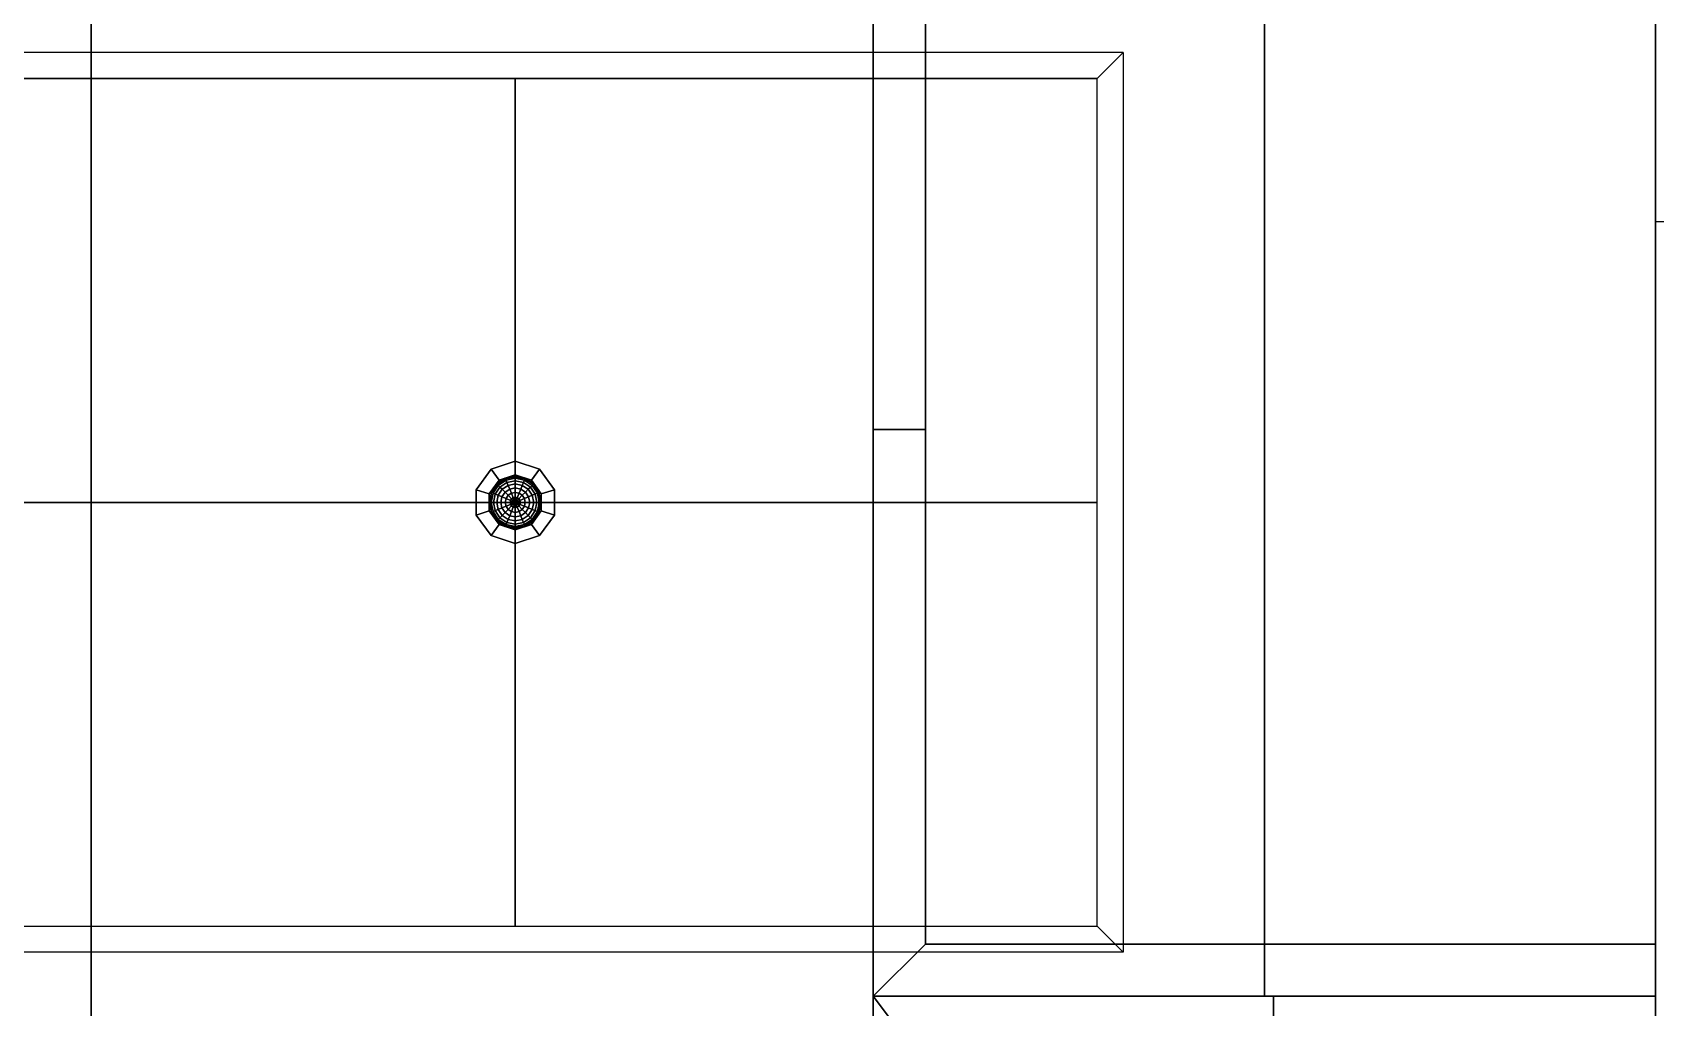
# Model space of a CAD drawing. Header units: millimetres. Extents: x -11 to 11, y -5.8 to 5.8.
# Drawn here: x -0.112 to 3, y 0.016 to 1.886 of the extents above; entities that cross this region are included whole.
import ezdxf

# ---------------------------------------------------------------- set-up
doc = ezdxf.new("R2010")
doc.units = ezdxf.units.MM
for name, color, linetype in [('controsoffitto', 254, 'Continuous'), ('copertura', 8, 'Continuous'), ('cromato', 251, 'Continuous'), ('lampada', 7, 'Continuous'), ('parete_bianca', 7, 'Continuous'), ('pavimento_salone', 7, 'Continuous'), ('rolf', 254, 'Continuous'), ('solaio', 7, 'Continuous'), ('tramezzo', 7, 'Continuous')]:
    doc.layers.add(name, color=color, linetype=linetype)

msp = doc.modelspace()

# ---------------------------------------------------------------- linework, layer by layer
at = {"layer": 'controsoffitto'}
for points in [[(-2.584, 1.8473, 5.725), (-2.534, 1.7973, 5.625), (1.9291, 1.7973, 5.625), (1.9791, 1.8473, 5.725)], [(1.9791, 0.1219, 5.725), (1.9291, 0.1719, 5.625), (1.9291, 1.7973, 5.625), (1.9791, 1.8473, 5.725)], [(0.8133, 1.7973, 5.625), (-0.3025, 1.7973, 5.625), (-0.3025, 0.9846, 5.625), (0.8133, 0.9846, 5.625)], [(1.9291, 1.7973, 5.625), (0.8133, 1.7973, 5.625), (0.8133, 0.9846, 5.625), (1.9291, 0.9846, 5.625)], [(0.8133, 0.9846, 5.625), (-0.3025, 0.9846, 5.625), (-0.3025, 0.1719, 5.625), (0.8133, 0.1719, 5.625)], [(1.9291, 0.9846, 5.625), (0.8133, 0.9846, 5.625), (0.8133, 0.1719, 5.625), (1.9291, 0.1719, 5.625)], [(-2.584, 0.1219, 5.725), (-2.534, 0.1719, 5.625), (1.9291, 0.1719, 5.625), (1.9791, 0.1219, 5.725)]]:
    msp.add_3dface(points, dxfattribs=at)
at = {"layer": 'copertura'}
for points in [[(-11, 4.2375, 6.3), (-11, -0.0125, 6.3), (0, -0.0125, 6.3), (0, 4.2375, 6.3)], [(0, 4.2375, 6.3), (0, -0.0125, 6.3), (11, -0.0125, 6.3), (11, 4.2375, 6.3)]]:
    msp.add_3dface(points, dxfattribs=at)
at = {"layer": 'cromato'}
for points in [[(0.8133, 1.0371, 5.625), (0.8133, 1.0634, 5.625), (0.767, 1.0484, 5.625), (0.7824, 1.0271, 5.625)], [(0.7824, 1.0271, 5.6), (0.767, 1.0484, 5.6), (0.8133, 1.0634, 5.6), (0.8133, 1.0371, 5.6)], [(0.767, 1.0484, 5.625), (0.8133, 1.0634, 5.625), (0.8133, 1.0634, 5.6), (0.767, 1.0484, 5.6)], [(0.8442, 1.0271, 5.625), (0.8597, 1.0484, 5.625), (0.8133, 1.0634, 5.625), (0.8133, 1.0371, 5.625)], [(0.8133, 1.0371, 5.6), (0.8133, 1.0634, 5.6), (0.8597, 1.0484, 5.6), (0.8442, 1.0271, 5.6)], [(0.8133, 1.0371, 5.625), (0.8133, 1.0634, 5.625), (0.8133, 1.0634, 5.6), (0.8133, 1.0371, 5.6)], [(0.8133, 1.0634, 5.625), (0.8597, 1.0484, 5.625), (0.8597, 1.0484, 5.6), (0.8133, 1.0634, 5.6)], [(0.8133, 1.0634, 5.625), (0.8133, 1.0371, 5.625), (0.8133, 1.0371, 5.6), (0.8133, 1.0634, 5.6)], [(0.7824, 1.0271, 5.625), (0.767, 1.0484, 5.625), (0.7383, 1.0089, 5.625), (0.7633, 1.0008, 5.625)], [(0.7633, 1.0008, 5.6), (0.7383, 1.0089, 5.6), (0.767, 1.0484, 5.6), (0.7824, 1.0271, 5.6)], [(0.7383, 1.0089, 5.625), (0.767, 1.0484, 5.625), (0.767, 1.0484, 5.6), (0.7383, 1.0089, 5.6)], [(0.7824, 1.0271, 5.625), (0.767, 1.0484, 5.625), (0.767, 1.0484, 5.6), (0.7824, 1.0271, 5.6)], [(0.767, 1.0484, 5.625), (0.7824, 1.0271, 5.625), (0.7824, 1.0271, 5.6), (0.767, 1.0484, 5.6)], [(0.8133, 1.0371, 5.6), (0.7824, 1.0271, 5.6), (0.7824, 1.0271, 5.625), (0.8133, 1.0371, 5.625)], [(0.8442, 1.0271, 5.6), (0.8133, 1.0371, 5.6), (0.8133, 1.0371, 5.625), (0.8442, 1.0271, 5.625)], [(0.8597, 1.0484, 5.625), (0.8442, 1.0271, 5.625), (0.8442, 1.0271, 5.6), (0.8597, 1.0484, 5.6)], [(0.8633, 1.0008, 5.625), (0.8883, 1.0089, 5.625), (0.8597, 1.0484, 5.625), (0.8442, 1.0271, 5.625)], [(0.8442, 1.0271, 5.6), (0.8597, 1.0484, 5.6), (0.8883, 1.0089, 5.6), (0.8633, 1.0008, 5.6)], [(0.8442, 1.0271, 5.625), (0.8597, 1.0484, 5.625), (0.8597, 1.0484, 5.6), (0.8442, 1.0271, 5.6)], [(0.8597, 1.0484, 5.625), (0.8883, 1.0089, 5.625), (0.8883, 1.0089, 5.6), (0.8597, 1.0484, 5.6)], [(0.7633, 1.0008, 5.625), (0.7383, 1.0089, 5.625), (0.7383, 1.0089, 5.6), (0.7633, 1.0008, 5.6)], [(0.7633, 0.9683, 5.625), (0.7383, 0.9602, 5.625), (0.7383, 1.0089, 5.625), (0.7633, 1.0008, 5.625)], [(0.7633, 1.0008, 5.6), (0.7383, 1.0089, 5.6), (0.7383, 0.9602, 5.6), (0.7633, 0.9683, 5.6)], [(0.7633, 1.0008, 5.625), (0.7383, 1.0089, 5.625), (0.7383, 1.0089, 5.6), (0.7633, 1.0008, 5.6)], [(0.7383, 1.0089, 5.625), (0.7383, 0.9602, 5.625), (0.7383, 0.9602, 5.6), (0.7383, 1.0089, 5.6)], [(0.7824, 1.0271, 5.6), (0.7633, 1.0008, 5.6), (0.7633, 1.0008, 5.625), (0.7824, 1.0271, 5.625)], [(0.7633, 0.9683, 5.6), (0.7633, 1.0008, 5.6), (0.7633, 1.0008, 5.625), (0.7633, 0.9683, 5.625)], [(0.8633, 1.0008, 5.6), (0.8442, 1.0271, 5.6), (0.8442, 1.0271, 5.625), (0.8633, 1.0008, 5.625)], [(0.8633, 0.9683, 5.625), (0.8883, 0.9602, 5.625), (0.8883, 1.0089, 5.625), (0.8633, 1.0008, 5.625)], [(0.8633, 1.0008, 5.6), (0.8883, 1.0089, 5.6), (0.8883, 0.9602, 5.6), (0.8633, 0.9683, 5.6)], [(0.8633, 1.0008, 5.625), (0.8883, 1.0089, 5.625), (0.8883, 1.0089, 5.6), (0.8633, 1.0008, 5.6)], [(0.8883, 1.0089, 5.625), (0.8633, 1.0008, 5.625), (0.8633, 1.0008, 5.6), (0.8883, 1.0089, 5.6)], [(0.8633, 0.9683, 5.6), (0.8633, 1.0008, 5.6), (0.8633, 1.0008, 5.625), (0.8633, 0.9683, 5.625)], [(0.8883, 1.0089, 5.625), (0.8883, 0.9602, 5.625), (0.8883, 0.9602, 5.6), (0.8883, 1.0089, 5.6)], [(0.7383, 0.9602, 5.625), (0.7633, 0.9683, 5.625), (0.7633, 0.9683, 5.6), (0.7383, 0.9602, 5.6)], [(0.7824, 0.942, 5.625), (0.767, 0.9208, 5.625), (0.7383, 0.9602, 5.625), (0.7633, 0.9683, 5.625)], [(0.7633, 0.9683, 5.6), (0.7383, 0.9602, 5.6), (0.767, 0.9208, 5.6), (0.7824, 0.942, 5.6)], [(0.7633, 0.9683, 5.625), (0.7383, 0.9602, 5.625), (0.7383, 0.9602, 5.6), (0.7633, 0.9683, 5.6)], [(0.7824, 0.942, 5.6), (0.7633, 0.9683, 5.6), (0.7633, 0.9683, 5.625), (0.7824, 0.942, 5.625)], [(0.8633, 0.9683, 5.625), (0.8883, 0.9602, 5.625), (0.8597, 0.9208, 5.625), (0.8442, 0.942, 5.625)], [(0.8442, 0.942, 5.6), (0.8597, 0.9208, 5.6), (0.8883, 0.9602, 5.6), (0.8633, 0.9683, 5.6)], [(0.8633, 0.9683, 5.6), (0.8442, 0.942, 5.6), (0.8442, 0.942, 5.625), (0.8633, 0.9683, 5.625)], [(0.8883, 0.9602, 5.625), (0.8633, 0.9683, 5.625), (0.8633, 0.9683, 5.6), (0.8883, 0.9602, 5.6)], [(0.8883, 0.9602, 5.625), (0.8633, 0.9683, 5.625), (0.8633, 0.9683, 5.6), (0.8883, 0.9602, 5.6)], [(0.7383, 0.9602, 5.625), (0.767, 0.9208, 5.625), (0.767, 0.9208, 5.6), (0.7383, 0.9602, 5.6)], [(0.767, 0.9208, 5.625), (0.7824, 0.942, 5.625), (0.7824, 0.942, 5.6), (0.767, 0.9208, 5.6)], [(0.8133, 0.932, 5.625), (0.8133, 0.9057, 5.625), (0.767, 0.9208, 5.625), (0.7824, 0.942, 5.625)], [(0.7824, 0.942, 5.6), (0.767, 0.9208, 5.6), (0.8133, 0.9057, 5.6), (0.8133, 0.932, 5.6)], [(0.7824, 0.942, 5.625), (0.767, 0.9208, 5.625), (0.767, 0.9208, 5.6), (0.7824, 0.942, 5.6)], [(0.8133, 0.932, 5.6), (0.7824, 0.942, 5.6), (0.7824, 0.942, 5.625), (0.8133, 0.932, 5.625)], [(0.8442, 0.942, 5.625), (0.8597, 0.9208, 5.625), (0.8133, 0.9057, 5.625), (0.8133, 0.932, 5.625)], [(0.8133, 0.932, 5.6), (0.8133, 0.9057, 5.6), (0.8597, 0.9208, 5.6), (0.8442, 0.942, 5.6)], [(0.8442, 0.942, 5.6), (0.8133, 0.932, 5.6), (0.8133, 0.932, 5.625), (0.8442, 0.942, 5.625)], [(0.8597, 0.9208, 5.625), (0.8442, 0.942, 5.625), (0.8442, 0.942, 5.6), (0.8597, 0.9208, 5.6)], [(0.8442, 0.942, 5.625), (0.8597, 0.9208, 5.625), (0.8597, 0.9208, 5.6), (0.8442, 0.942, 5.6)], [(0.8597, 0.9208, 5.625), (0.8883, 0.9602, 5.625), (0.8883, 0.9602, 5.6), (0.8597, 0.9208, 5.6)], [(0.767, 0.9208, 5.625), (0.8133, 0.9057, 5.625), (0.8133, 0.9057, 5.6), (0.767, 0.9208, 5.6)], [(0.8133, 0.9057, 5.625), (0.8133, 0.932, 5.625), (0.8133, 0.932, 5.6), (0.8133, 0.9057, 5.6)], [(0.8133, 0.932, 5.625), (0.8133, 0.9057, 5.625), (0.8133, 0.9057, 5.6), (0.8133, 0.932, 5.6)], [(0.8133, 0.9057, 5.625), (0.8597, 0.9208, 5.625), (0.8597, 0.9208, 5.6), (0.8133, 0.9057, 5.6)]]:
    msp.add_3dface(points, dxfattribs=at)
at = {"layer": 'lampada'}
for points in [[(0.7787, 1.0192, 5.5902), (0.7946, 1.0299, 5.5902), (0.7942, 1.0308, 5.6), (0.778, 1.0199, 5.6)], [(0.7807, 1.0172, 5.5809), (0.7957, 1.0272, 5.5809), (0.7946, 1.0299, 5.5902), (0.7787, 1.0192, 5.5902)], [(0.7839, 1.014, 5.5722), (0.7974, 1.023, 5.5722), (0.7957, 1.0272, 5.5809), (0.7807, 1.0172, 5.5809)], [(0.7946, 1.0299, 5.5902), (0.8133, 1.0336, 5.5902), (0.8133, 1.0346, 5.6), (0.7942, 1.0308, 5.6)], [(0.7957, 1.0272, 5.5809), (0.8133, 1.0308, 5.5809), (0.8133, 1.0336, 5.5902), (0.7946, 1.0299, 5.5902)], [(0.7974, 1.023, 5.5722), (0.8133, 1.0261, 5.5722), (0.8133, 1.0308, 5.5809), (0.7957, 1.0272, 5.5809)], [(0.8133, 1.0336, 5.5902), (0.8321, 1.0299, 5.5902), (0.8325, 1.0308, 5.6), (0.8133, 1.0346, 5.6)], [(0.8133, 1.0308, 5.5809), (0.831, 1.0272, 5.5809), (0.8321, 1.0299, 5.5902), (0.8133, 1.0336, 5.5902)], [(0.8133, 1.0261, 5.5722), (0.8293, 1.023, 5.5722), (0.831, 1.0272, 5.5809), (0.8133, 1.0308, 5.5809)], [(0.8293, 1.023, 5.5722), (0.8427, 1.014, 5.5722), (0.846, 1.0172, 5.5809), (0.831, 1.0272, 5.5809)], [(0.831, 1.0272, 5.5809), (0.846, 1.0172, 5.5809), (0.848, 1.0192, 5.5902), (0.8321, 1.0299, 5.5902)], [(0.8321, 1.0299, 5.5902), (0.848, 1.0192, 5.5902), (0.8487, 1.0199, 5.6), (0.8325, 1.0308, 5.6)], [(0.7643, 0.9846, 5.5902), (0.768, 1.0033, 5.5902), (0.7671, 1.0037, 5.6), (0.7633, 0.9846, 5.6)], [(0.7671, 0.9846, 5.5809), (0.7707, 1.0022, 5.5809), (0.768, 1.0033, 5.5902), (0.7643, 0.9846, 5.5902)], [(0.768, 1.0033, 5.5902), (0.7787, 1.0192, 5.5902), (0.778, 1.0199, 5.6), (0.7671, 1.0037, 5.6)], [(0.7718, 0.9846, 5.5722), (0.7749, 1.0005, 5.5722), (0.7707, 1.0022, 5.5809), (0.7671, 0.9846, 5.5809)], [(0.7707, 1.0022, 5.5809), (0.7807, 1.0172, 5.5809), (0.7787, 1.0192, 5.5902), (0.768, 1.0033, 5.5902)], [(0.7749, 1.0005, 5.5722), (0.7839, 1.014, 5.5722), (0.7807, 1.0172, 5.5809), (0.7707, 1.0022, 5.5809)], [(0.778, 0.9846, 5.5646), (0.7807, 0.9981, 5.5646), (0.7749, 1.0005, 5.5722), (0.7718, 0.9846, 5.5722)], [(0.7807, 0.9981, 5.5646), (0.7883, 1.0096, 5.5646), (0.7839, 1.014, 5.5722), (0.7749, 1.0005, 5.5722)], [(0.7856, 0.9846, 5.5584), (0.7877, 0.9952, 5.5584), (0.7807, 0.9981, 5.5646), (0.778, 0.9846, 5.5646)], [(0.7877, 0.9952, 5.5584), (0.7937, 1.0042, 5.5584), (0.7883, 1.0096, 5.5646), (0.7807, 0.9981, 5.5646)], [(0.7883, 1.0096, 5.5646), (0.7998, 1.0172, 5.5646), (0.7974, 1.023, 5.5722), (0.7839, 1.014, 5.5722)], [(0.7957, 0.9919, 5.5538), (0.7998, 0.9981, 5.5538), (0.7937, 1.0042, 5.5584), (0.7877, 0.9952, 5.5584)], [(0.7937, 1.0042, 5.5584), (0.8027, 1.0102, 5.5584), (0.7998, 1.0172, 5.5646), (0.7883, 1.0096, 5.5646)], [(0.7998, 0.9981, 5.5538), (0.806, 1.0022, 5.5538), (0.8027, 1.0102, 5.5584), (0.7937, 1.0042, 5.5584)], [(0.8043, 0.9883, 5.551), (0.8064, 0.9915, 5.551), (0.7998, 0.9981, 5.5538), (0.7957, 0.9919, 5.5538)], [(0.7998, 1.0172, 5.5646), (0.8133, 1.0199, 5.5646), (0.8133, 1.0261, 5.5722), (0.7974, 1.023, 5.5722)], [(0.8027, 1.0102, 5.5584), (0.8133, 1.0123, 5.5584), (0.8133, 1.0199, 5.5646), (0.7998, 1.0172, 5.5646)], [(0.8064, 0.9915, 5.551), (0.8096, 0.9936, 5.551), (0.806, 1.0022, 5.5538), (0.7998, 0.9981, 5.5538)], [(0.806, 1.0022, 5.5538), (0.8133, 1.0037, 5.5538), (0.8133, 1.0123, 5.5584), (0.8027, 1.0102, 5.5584)], [(0.8096, 0.9936, 5.551), (0.8133, 0.9943, 5.551), (0.8133, 1.0037, 5.5538), (0.806, 1.0022, 5.5538)], [(0.8133, 1.0199, 5.5646), (0.8269, 1.0172, 5.5646), (0.8293, 1.023, 5.5722), (0.8133, 1.0261, 5.5722)], [(0.8133, 1.0123, 5.5584), (0.824, 1.0102, 5.5584), (0.8269, 1.0172, 5.5646), (0.8133, 1.0199, 5.5646)], [(0.8133, 1.0037, 5.5538), (0.8207, 1.0022, 5.5538), (0.824, 1.0102, 5.5584), (0.8133, 1.0123, 5.5584)], [(0.8133, 0.9943, 5.551), (0.8171, 0.9936, 5.551), (0.8207, 1.0022, 5.5538), (0.8133, 1.0037, 5.5538)], [(0.8171, 0.9936, 5.551), (0.8202, 0.9915, 5.551), (0.8269, 0.9981, 5.5538), (0.8207, 1.0022, 5.5538)], [(0.8202, 0.9915, 5.551), (0.8224, 0.9883, 5.551), (0.831, 0.9919, 5.5538), (0.8269, 0.9981, 5.5538)], [(0.8207, 1.0022, 5.5538), (0.8269, 0.9981, 5.5538), (0.833, 1.0042, 5.5584), (0.824, 1.0102, 5.5584)], [(0.824, 1.0102, 5.5584), (0.833, 1.0042, 5.5584), (0.8383, 1.0096, 5.5646), (0.8269, 1.0172, 5.5646)], [(0.8269, 1.0172, 5.5646), (0.8383, 1.0096, 5.5646), (0.8427, 1.014, 5.5722), (0.8293, 1.023, 5.5722)], [(0.8269, 0.9981, 5.5538), (0.831, 0.9919, 5.5538), (0.839, 0.9952, 5.5584), (0.833, 1.0042, 5.5584)], [(0.833, 1.0042, 5.5584), (0.839, 0.9952, 5.5584), (0.846, 0.9981, 5.5646), (0.8383, 1.0096, 5.5646)], [(0.8383, 1.0096, 5.5646), (0.846, 0.9981, 5.5646), (0.8518, 1.0005, 5.5722), (0.8427, 1.014, 5.5722)], [(0.839, 0.9952, 5.5584), (0.8411, 0.9846, 5.5584), (0.8487, 0.9846, 5.5646), (0.846, 0.9981, 5.5646)], [(0.8427, 1.014, 5.5722), (0.8518, 1.0005, 5.5722), (0.856, 1.0022, 5.5809), (0.846, 1.0172, 5.5809)], [(0.846, 1.0172, 5.5809), (0.856, 1.0022, 5.5809), (0.8586, 1.0033, 5.5902), (0.848, 1.0192, 5.5902)], [(0.846, 0.9981, 5.5646), (0.8487, 0.9846, 5.5646), (0.8549, 0.9846, 5.5722), (0.8518, 1.0005, 5.5722)], [(0.848, 1.0192, 5.5902), (0.8586, 1.0033, 5.5902), (0.8595, 1.0037, 5.6), (0.8487, 1.0199, 5.6)], [(0.8518, 1.0005, 5.5722), (0.8549, 0.9846, 5.5722), (0.8595, 0.9846, 5.5809), (0.856, 1.0022, 5.5809)], [(0.856, 1.0022, 5.5809), (0.8595, 0.9846, 5.5809), (0.8624, 0.9846, 5.5902), (0.8586, 1.0033, 5.5902)], [(0.8586, 1.0033, 5.5902), (0.8624, 0.9846, 5.5902), (0.8633, 0.9846, 5.6), (0.8595, 1.0037, 5.6)], [(0.768, 0.9658, 5.5902), (0.7643, 0.9846, 5.5902), (0.7633, 0.9846, 5.6), (0.7671, 0.9654, 5.6)], [(0.7707, 0.9669, 5.5809), (0.7671, 0.9846, 5.5809), (0.7643, 0.9846, 5.5902), (0.768, 0.9658, 5.5902)], [(0.7749, 0.9687, 5.5722), (0.7718, 0.9846, 5.5722), (0.7671, 0.9846, 5.5809), (0.7707, 0.9669, 5.5809)], [(0.7787, 0.9499, 5.5902), (0.768, 0.9658, 5.5902), (0.7671, 0.9654, 5.6), (0.778, 0.9492, 5.6)], [(0.7807, 0.9519, 5.5809), (0.7707, 0.9669, 5.5809), (0.768, 0.9658, 5.5902), (0.7787, 0.9499, 5.5902)], [(0.7839, 0.9552, 5.5722), (0.7749, 0.9687, 5.5722), (0.7707, 0.9669, 5.5809), (0.7807, 0.9519, 5.5809)], [(0.7807, 0.971, 5.5646), (0.778, 0.9846, 5.5646), (0.7718, 0.9846, 5.5722), (0.7749, 0.9687, 5.5722)], [(0.7883, 0.9596, 5.5646), (0.7807, 0.971, 5.5646), (0.7749, 0.9687, 5.5722), (0.7839, 0.9552, 5.5722)], [(0.7877, 0.9739, 5.5584), (0.7856, 0.9846, 5.5584), (0.778, 0.9846, 5.5646), (0.7807, 0.971, 5.5646)], [(0.7937, 0.9649, 5.5584), (0.7877, 0.9739, 5.5584), (0.7807, 0.971, 5.5646), (0.7883, 0.9596, 5.5646)], [(0.7942, 0.9846, 5.5538), (0.7957, 0.9919, 5.5538), (0.7877, 0.9952, 5.5584), (0.7856, 0.9846, 5.5584)], [(0.7957, 0.9772, 5.5538), (0.7942, 0.9846, 5.5538), (0.7856, 0.9846, 5.5584), (0.7877, 0.9739, 5.5584)], [(0.7998, 0.971, 5.5538), (0.7957, 0.9772, 5.5538), (0.7877, 0.9739, 5.5584), (0.7937, 0.9649, 5.5584)], [(0.8027, 0.9589, 5.5584), (0.7937, 0.9649, 5.5584), (0.7883, 0.9596, 5.5646), (0.7998, 0.9519, 5.5646)], [(0.806, 0.9669, 5.5538), (0.7998, 0.971, 5.5538), (0.7937, 0.9649, 5.5584), (0.8027, 0.9589, 5.5584)], [(0.8036, 0.9846, 5.551), (0.8043, 0.9883, 5.551), (0.7957, 0.9919, 5.5538), (0.7942, 0.9846, 5.5538)], [(0.8043, 0.9808, 5.551), (0.8036, 0.9846, 5.551), (0.7942, 0.9846, 5.5538), (0.7957, 0.9772, 5.5538)], [(0.8064, 0.9777, 5.551), (0.8043, 0.9808, 5.551), (0.7957, 0.9772, 5.5538), (0.7998, 0.971, 5.5538)], [(0.8096, 0.9756, 5.551), (0.8064, 0.9777, 5.551), (0.7998, 0.971, 5.5538), (0.806, 0.9669, 5.5538)], [(0.8133, 0.9654, 5.5538), (0.806, 0.9669, 5.5538), (0.8027, 0.9589, 5.5584), (0.8133, 0.9568, 5.5584)], [(0.8133, 0.9846, 5.55), (0.8133, 0.9846, 5.55), (0.8043, 0.9883, 5.551), (0.8036, 0.9846, 5.551)], [(0.8133, 0.9846, 5.55), (0.8133, 0.9846, 5.55), (0.8036, 0.9846, 5.551), (0.8043, 0.9808, 5.551)], [(0.8133, 0.9846, 5.55), (0.8133, 0.9846, 5.55), (0.8064, 0.9915, 5.551), (0.8043, 0.9883, 5.551)], [(0.8133, 0.9846, 5.55), (0.8133, 0.9846, 5.55), (0.8043, 0.9808, 5.551), (0.8064, 0.9777, 5.551)], [(0.8133, 0.9748, 5.551), (0.8096, 0.9756, 5.551), (0.806, 0.9669, 5.5538), (0.8133, 0.9654, 5.5538)], [(0.8133, 0.9846, 5.55), (0.8133, 0.9846, 5.55), (0.8096, 0.9936, 5.551), (0.8064, 0.9915, 5.551)], [(0.8133, 0.9846, 5.55), (0.8133, 0.9846, 5.55), (0.8064, 0.9777, 5.551), (0.8096, 0.9756, 5.551)], [(0.8133, 0.9846, 5.55), (0.8133, 0.9846, 5.55), (0.8133, 0.9943, 5.551), (0.8096, 0.9936, 5.551)], [(0.8133, 0.9846, 5.55), (0.8133, 0.9846, 5.55), (0.8096, 0.9756, 5.551), (0.8133, 0.9748, 5.551)], [(0.8133, 0.9846, 5.55), (0.8133, 0.9846, 5.55), (0.8171, 0.9936, 5.551), (0.8133, 0.9943, 5.551)], [(0.8133, 0.9846, 5.55), (0.8133, 0.9846, 5.55), (0.8202, 0.9915, 5.551), (0.8171, 0.9936, 5.551)], [(0.8133, 0.9846, 5.55), (0.8133, 0.9846, 5.55), (0.8224, 0.9883, 5.551), (0.8202, 0.9915, 5.551)], [(0.8133, 0.9846, 5.55), (0.8133, 0.9846, 5.55), (0.8231, 0.9846, 5.551), (0.8224, 0.9883, 5.551)], [(0.8133, 0.9846, 5.55), (0.8133, 0.9846, 5.55), (0.8224, 0.9808, 5.551), (0.8231, 0.9846, 5.551)], [(0.8133, 0.9846, 5.55), (0.8133, 0.9846, 5.55), (0.8202, 0.9777, 5.551), (0.8224, 0.9808, 5.551)], [(0.8133, 0.9846, 5.55), (0.8133, 0.9846, 5.55), (0.8171, 0.9756, 5.551), (0.8202, 0.9777, 5.551)], [(0.8133, 0.9846, 5.55), (0.8133, 0.9846, 5.55), (0.8133, 0.9748, 5.551), (0.8171, 0.9756, 5.551)], [(0.8171, 0.9756, 5.551), (0.8133, 0.9748, 5.551), (0.8133, 0.9654, 5.5538), (0.8207, 0.9669, 5.5538)], [(0.8207, 0.9669, 5.5538), (0.8133, 0.9654, 5.5538), (0.8133, 0.9568, 5.5584), (0.824, 0.9589, 5.5584)], [(0.8202, 0.9777, 5.551), (0.8171, 0.9756, 5.551), (0.8207, 0.9669, 5.5538), (0.8269, 0.971, 5.5538)], [(0.8224, 0.9808, 5.551), (0.8202, 0.9777, 5.551), (0.8269, 0.971, 5.5538), (0.831, 0.9772, 5.5538)], [(0.8269, 0.971, 5.5538), (0.8207, 0.9669, 5.5538), (0.824, 0.9589, 5.5584), (0.833, 0.9649, 5.5584)], [(0.8224, 0.9883, 5.551), (0.8231, 0.9846, 5.551), (0.8325, 0.9846, 5.5538), (0.831, 0.9919, 5.5538)], [(0.8231, 0.9846, 5.551), (0.8224, 0.9808, 5.551), (0.831, 0.9772, 5.5538), (0.8325, 0.9846, 5.5538)], [(0.833, 0.9649, 5.5584), (0.824, 0.9589, 5.5584), (0.8269, 0.9519, 5.5646), (0.8383, 0.9596, 5.5646)], [(0.831, 0.9772, 5.5538), (0.8269, 0.971, 5.5538), (0.833, 0.9649, 5.5584), (0.839, 0.9739, 5.5584)], [(0.831, 0.9919, 5.5538), (0.8325, 0.9846, 5.5538), (0.8411, 0.9846, 5.5584), (0.839, 0.9952, 5.5584)], [(0.8325, 0.9846, 5.5538), (0.831, 0.9772, 5.5538), (0.839, 0.9739, 5.5584), (0.8411, 0.9846, 5.5584)], [(0.839, 0.9739, 5.5584), (0.833, 0.9649, 5.5584), (0.8383, 0.9596, 5.5646), (0.846, 0.971, 5.5646)], [(0.846, 0.971, 5.5646), (0.8383, 0.9596, 5.5646), (0.8427, 0.9552, 5.5722), (0.8518, 0.9687, 5.5722)], [(0.8411, 0.9846, 5.5584), (0.839, 0.9739, 5.5584), (0.846, 0.971, 5.5646), (0.8487, 0.9846, 5.5646)], [(0.8518, 0.9687, 5.5722), (0.8427, 0.9552, 5.5722), (0.846, 0.9519, 5.5809), (0.856, 0.9669, 5.5809)], [(0.8487, 0.9846, 5.5646), (0.846, 0.971, 5.5646), (0.8518, 0.9687, 5.5722), (0.8549, 0.9846, 5.5722)], [(0.856, 0.9669, 5.5809), (0.846, 0.9519, 5.5809), (0.848, 0.9499, 5.5902), (0.8586, 0.9658, 5.5902)], [(0.8586, 0.9658, 5.5902), (0.848, 0.9499, 5.5902), (0.8487, 0.9492, 5.6), (0.8595, 0.9654, 5.6)], [(0.8549, 0.9846, 5.5722), (0.8518, 0.9687, 5.5722), (0.856, 0.9669, 5.5809), (0.8595, 0.9846, 5.5809)], [(0.8595, 0.9846, 5.5809), (0.856, 0.9669, 5.5809), (0.8586, 0.9658, 5.5902), (0.8624, 0.9846, 5.5902)], [(0.8624, 0.9846, 5.5902), (0.8586, 0.9658, 5.5902), (0.8595, 0.9654, 5.6), (0.8633, 0.9846, 5.6)], [(0.7946, 0.9393, 5.5902), (0.7787, 0.9499, 5.5902), (0.778, 0.9492, 5.6), (0.7942, 0.9384, 5.6)], [(0.7957, 0.9419, 5.5809), (0.7807, 0.9519, 5.5809), (0.7787, 0.9499, 5.5902), (0.7946, 0.9393, 5.5902)], [(0.7974, 0.9462, 5.5722), (0.7839, 0.9552, 5.5722), (0.7807, 0.9519, 5.5809), (0.7957, 0.9419, 5.5809)], [(0.7998, 0.9519, 5.5646), (0.7883, 0.9596, 5.5646), (0.7839, 0.9552, 5.5722), (0.7974, 0.9462, 5.5722)], [(0.8133, 0.9355, 5.5902), (0.7946, 0.9393, 5.5902), (0.7942, 0.9384, 5.6), (0.8133, 0.9346, 5.6)], [(0.8133, 0.9384, 5.5809), (0.7957, 0.9419, 5.5809), (0.7946, 0.9393, 5.5902), (0.8133, 0.9355, 5.5902)], [(0.8133, 0.943, 5.5722), (0.7974, 0.9462, 5.5722), (0.7957, 0.9419, 5.5809), (0.8133, 0.9384, 5.5809)], [(0.8133, 0.9492, 5.5646), (0.7998, 0.9519, 5.5646), (0.7974, 0.9462, 5.5722), (0.8133, 0.943, 5.5722)], [(0.8133, 0.9568, 5.5584), (0.8027, 0.9589, 5.5584), (0.7998, 0.9519, 5.5646), (0.8133, 0.9492, 5.5646)], [(0.824, 0.9589, 5.5584), (0.8133, 0.9568, 5.5584), (0.8133, 0.9492, 5.5646), (0.8269, 0.9519, 5.5646)], [(0.8269, 0.9519, 5.5646), (0.8133, 0.9492, 5.5646), (0.8133, 0.943, 5.5722), (0.8293, 0.9462, 5.5722)], [(0.8293, 0.9462, 5.5722), (0.8133, 0.943, 5.5722), (0.8133, 0.9384, 5.5809), (0.831, 0.9419, 5.5809)], [(0.831, 0.9419, 5.5809), (0.8133, 0.9384, 5.5809), (0.8133, 0.9355, 5.5902), (0.8321, 0.9393, 5.5902)], [(0.8321, 0.9393, 5.5902), (0.8133, 0.9355, 5.5902), (0.8133, 0.9346, 5.6), (0.8325, 0.9384, 5.6)], [(0.8383, 0.9596, 5.5646), (0.8269, 0.9519, 5.5646), (0.8293, 0.9462, 5.5722), (0.8427, 0.9552, 5.5722)], [(0.8427, 0.9552, 5.5722), (0.8293, 0.9462, 5.5722), (0.831, 0.9419, 5.5809), (0.846, 0.9519, 5.5809)], [(0.846, 0.9519, 5.5809), (0.831, 0.9419, 5.5809), (0.8321, 0.9393, 5.5902), (0.848, 0.9499, 5.5902)], [(0.848, 0.9499, 5.5902), (0.8321, 0.9393, 5.5902), (0.8325, 0.9384, 5.6), (0.8487, 0.9492, 5.6)]]:
    msp.add_3dface(points, dxfattribs=at)
at = {"layer": 'parete_bianca'}
for points in [[(3, 1.5228, 5.8), (3, 3.2375, 5.8), (3, 3.2375), (3, 1.5228)], [(3, 3.2375, 5.8), (3.3, 3.2375, 5.8), (3.3, 1.5228, 5.8), (3, 1.5228, 5.8)], [(3, 3.2375), (3.3, 3.2375), (3.3, 1.5228), (3, 1.5228)]]:
    msp.add_3dface(points, dxfattribs=at)
at = {"layer": 'pavimento_salone'}
for points in [[(3, -4.2625), (3, 5.7375), (-3, 5.7375), (-3, -4.2625)], [(-3, -1.4625, 3), (-3, 5.4375, 3), (1.5, 5.4375, 3), (1.5, -1.4625, 3)], [(3, 5.4375, 3), (3, 0.0375, 3), (1.5, 0.0375, 3), (1.5, 5.4375, 3)], [(1.7229, -0.2592, 3), (2.2674, -0.7125, 3), (2.2674, 0.0375, 3), (1.5, 0.0375, 3)], [(3, 0.0375, 3), (3, -0.7125, 3), (2.2674, -0.7125, 3), (2.2674, 0.0375, 3)]]:
    msp.add_3dface(points, dxfattribs=at)
at = {"layer": 'rolf'}
for points in [[(-10.7, 4.2375, 5.8), (-10.7, -0.0125, 5.8), (0, -0.0125, 5.8), (0, 4.2375, 5.8)], [(0, 4.2375, 5.8), (0, -0.0125, 5.8), (10.7, -0.0125, 5.8), (10.7, 4.2375, 5.8)], [(1.5, 2.7375, 2.7), (1.5, 0.0375, 2.7), (2.25, 0.0375, 2.7), (2.25, 2.7375, 2.7)], [(2.25, 2.7375, 2.7), (2.25, 0.0375, 2.7), (3, 0.0375, 2.7), (3, 2.7375, 2.7)], [(1.5, -1.4625, 2.7), (1.5, 1.9875, 2.7), (-0.75, 1.9875, 2.7), (-0.75, -1.4625, 2.7)], [(1.5, 0.0375, 2.7), (2.2674, 0.0375, 2.7), (2.2674, -0.7125, 2.7), (1.7229, -0.2592, 2.7)], [(2.2674, 0.0375, 2.7), (2.2674, -0.7125, 2.7), (3, -0.7125, 2.7), (3, 0.0375, 2.7)]]:
    msp.add_3dface(points, dxfattribs=at)
at = {"layer": 'solaio'}
for points in [[(1.5, 0.0375, 2.7), (1.5, 2.7375, 2.7), (1.5, 2.7375, 2.85), (1.5, 0.0375, 2.85)], [(1.5, 0.0375, 2.85), (1.5, 2.7375, 2.85), (1.5, 2.7375, 3), (1.5, 0.0375, 3)], [(3, 2.7375, 2.7), (3, 0.0375, 2.7), (3, 0.0375, 2.85), (3, 2.7375, 2.85)], [(3, 2.7375, 2.85), (3, 0.0375, 2.85), (3, 0.0375, 3), (3, 2.7375, 3)], [(1.5, 1.9875, 2.7), (1.5, -1.4625, 2.7), (1.5, -1.4625, 2.85), (1.5, 1.9875, 2.85)], [(1.5, 1.9875, 2.85), (1.5, -1.4625, 2.85), (1.5, -1.4625, 3), (1.5, 1.9875, 3)], [(2.2674, 0.0375, 2.7), (1.5, 0.0375, 2.7), (1.5, 0.0375, 3), (2.2674, 0.0375, 3)], [(3, 0.0375, 2.7), (1.5, 0.0375, 2.7), (1.5, 0.0375, 3), (3, 0.0375, 3)], [(1.5, 0.0375, 3), (1.7229, -0.2592, 3), (1.7229, -0.2592, 2.7), (1.5, 0.0375, 2.7)], [(2.2674, 0.0375, 3), (3, 0.0375, 3), (3, 0.0375, 2.7), (2.2674, 0.0375, 2.7)], [(2.2674, -0.7125, 2.7), (2.2674, 0.0375, 2.7), (2.2674, 0.0375, 3), (2.2674, -0.7125, 3)], [(3, 0.0375, 2.7), (3, -0.7125, 2.7), (3, -0.7125, 3), (3, 0.0375, 3)]]:
    msp.add_3dface(points, dxfattribs=at)
at = {"layer": 'tramezzo'}
for points in [[(1.6, 1.9241, 2.2), (1.6, 1.1241, 2.2), (1.5, 1.1241, 2.2), (1.5, 1.9241, 2.2)], [(1.5, 1.9241, 2.7), (1.5, 1.1241, 2.7), (1.6, 1.1241, 2.7), (1.6, 1.9241, 2.7)], [(1.5, 1.9241, 2.2), (1.5, 1.1241, 2.2), (1.5, 1.1241, 2.7), (1.5, 1.9241, 2.7)], [(1.6, 1.1241, 2.2), (1.6, 1.9241, 2.2), (1.6, 1.9241, 2.7), (1.6, 1.1241, 2.7)], [(1.5, 1.1241, 2.7), (1.5, 0.0375, 2.7), (1.6, 0.1375, 2.7), (1.6, 1.1241, 2.7)], [(1.5, 1.1241, 1.8), (1.5, 0.0375, 1.8), (1.5, 0.0375, 2.7), (1.5, 1.1241, 2.7)], [(1.6, 1.1241, 2.7), (1.5, 1.1241, 2.7), (1.5, 1.1241, 1.8), (1.6, 1.1241, 1.8)], [(1.6, 1.1241), (1.6, 0.1375), (1.5, 0.0375), (1.5, 1.1241)], [(1.5, 1.1241), (1.5, 0.0375), (1.5, 0.0375, 0.9), (1.5, 1.1241, 0.9)], [(1.6, 1.1241, 0.9), (1.5, 1.1241, 0.9), (1.5, 1.1241), (1.6, 1.1241)], [(1.6, 1.1241, 0.9), (1.6, 0.1375, 0.9), (1.5, 0.0375, 0.9), (1.5, 1.1241, 0.9)], [(1.5, 1.1241, 1.8), (1.5, 0.0375, 1.8), (1.6, 0.1375, 1.8), (1.6, 1.1241, 1.8)], [(1.5, 1.1241, 0.9), (1.5, 0.0375, 0.9), (1.5, 0.0375, 1.8), (1.5, 1.1241, 1.8)], [(1.6, 1.1241, 1.8), (1.5, 1.1241, 1.8), (1.5, 1.1241, 0.9), (1.6, 1.1241, 0.9)], [(1.5, 1.1241, 2.2), (1.6, 1.1241, 2.2), (1.6, 1.1241, 2.7), (1.5, 1.1241, 2.7)], [(1.6, 0.1375, 1.8), (1.6, 1.1241, 1.8), (1.6, 1.1241, 2.7), (1.6, 0.1375, 2.7)], [(1.6, 0.1375), (1.6, 1.1241), (1.6, 1.1241, 0.9), (1.6, 0.1375, 0.9)], [(1.6, 0.1375, 0.9), (1.6, 1.1241, 0.9), (1.6, 1.1241, 1.8), (1.6, 0.1375, 1.8)], [(1.6, 0.1375, 2.7), (1.5, 0.0375, 2.7), (3, 0.0375, 2.7), (3, 0.1375, 2.7)], [(1.6, 0.1375, 1.8), (1.5, 0.0375, 1.8), (1.5, 0.0375, 2.7), (1.6, 0.1375, 2.7)], [(3, 0.1375), (3, 0.0375), (1.5, 0.0375), (1.6, 0.1375)], [(1.6, 0.1375), (1.5, 0.0375), (1.5, 0.0375, 0.9), (1.6, 0.1375, 0.9)], [(3, 0.1375, 0.9), (3, 0.0375, 0.9), (1.5, 0.0375, 0.9), (1.6, 0.1375, 0.9)], [(1.6, 0.1375, 1.8), (1.5, 0.0375, 1.8), (3, 0.0375, 1.8), (3, 0.1375, 1.8)], [(1.6, 0.1375, 0.9), (1.5, 0.0375, 0.9), (1.5, 0.0375, 1.8), (1.6, 0.1375, 1.8)], [(3, 0.1375, 2.7), (1.6, 0.1375, 2.7), (1.6, 0.1375, 1.8), (3, 0.1375, 1.8)], [(3, 0.1375, 0.9), (1.6, 0.1375, 0.9), (1.6, 0.1375), (3, 0.1375)], [(3, 0.1375, 1.8), (1.6, 0.1375, 1.8), (1.6, 0.1375, 0.9), (3, 0.1375, 0.9)], [(3, 0.0375, 1.8), (3, 0.1375, 1.8), (3, 0.1375, 2.7), (3, 0.0375, 2.7)], [(3, 0.0375), (3, 0.1375), (3, 0.1375, 0.9), (3, 0.0375, 0.9)], [(3, 0.0375, 0.9), (3, 0.1375, 0.9), (3, 0.1375, 1.8), (3, 0.0375, 1.8)], [(1.5, 0.0375, 1.8), (3, 0.0375, 1.8), (3, 0.0375, 2.7), (1.5, 0.0375, 2.7)], [(1.5, 0.0375), (3, 0.0375), (3, 0.0375, 0.9), (1.5, 0.0375, 0.9)], [(1.5, 0.0375, 0.9), (3, 0.0375, 0.9), (3, 0.0375, 1.8), (1.5, 0.0375, 1.8)]]:
    msp.add_3dface(points, dxfattribs=at)

doc.saveas('drawing.dxf')
